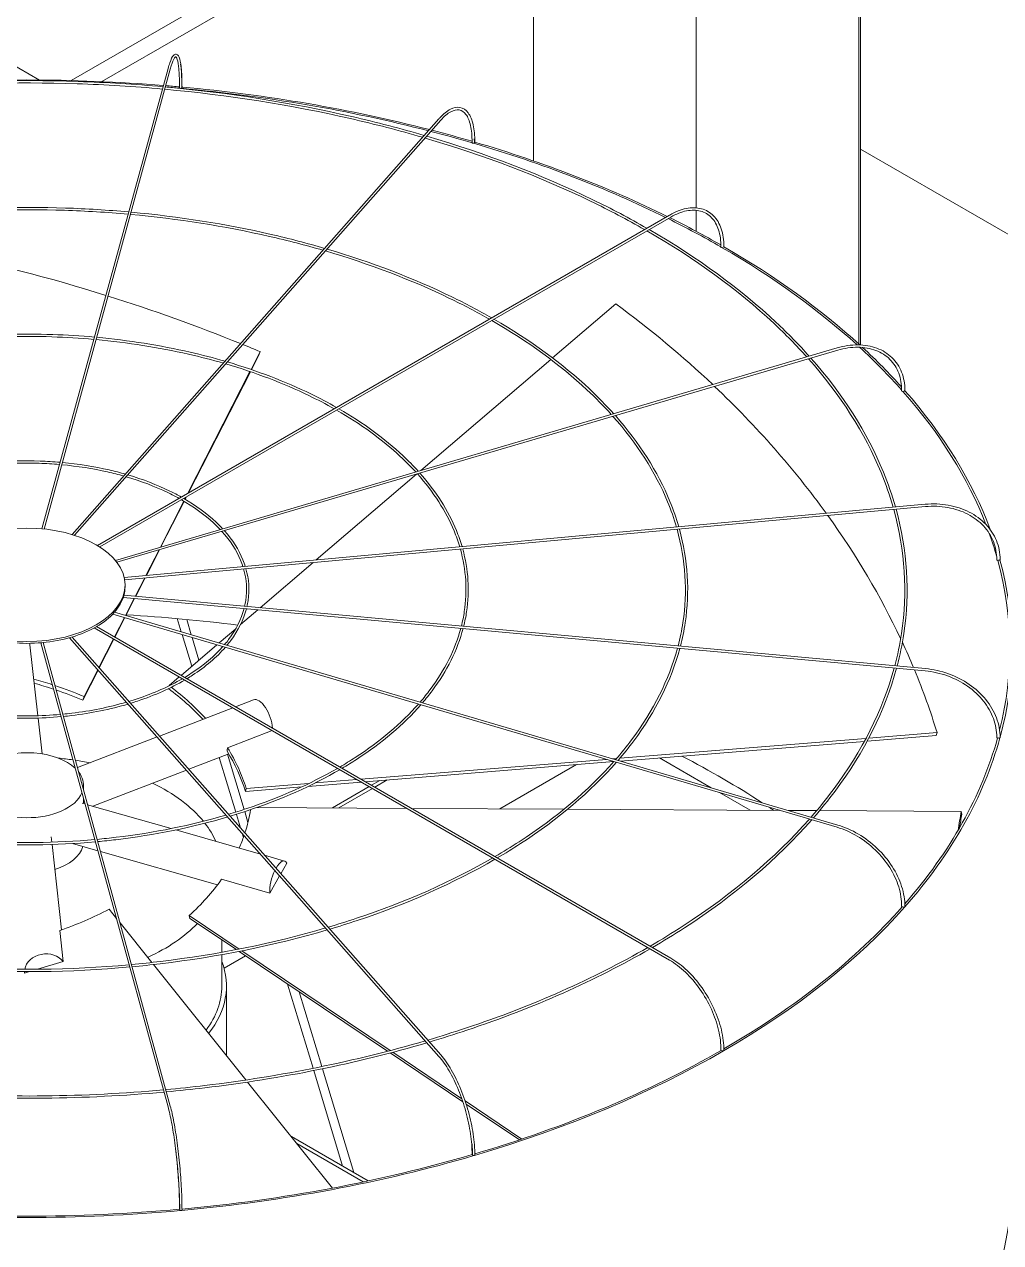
# Model space of a CAD drawing. Header units: millimetres. Extents: x -312439 to 477422, y -331570 to 212570.
# Drawn here: x 397444.6 to 397704.5, y 105782 to 106106.3 of the extents above; entities that cross this region are included whole.
import ezdxf

# ---------------------------------------------------------------- set-up
doc = ezdxf.new("R2010")
doc.units = ezdxf.units.MM

msp = doc.modelspace()

# ---------------------------------------------------------------- linework, layer by layer
at = {"color": 3, "linetype": 'Continuous', "lineweight": 0, "extrusion": (0, 0.816497, 0.57735)}
for p, q in [((397580.198, 106276.768), (397580.198, 106069.969)), ((397623.505, 106251.765), (397623.505, 106057.47)), ((397448.608, 106091.505), (397202.672, 106233.495)), ((397666.812, 106226.762), (397666.812, 106021.202)), ((397667.245, 106226.512), (397667.245, 106020.985)), ((397546.348, 106142.906), (397457.077, 106091.365)), ((397550.679, 106140.406), (397465.245, 106091.08)), ((397957.389, 105905.591), (397667.245, 106073.106))]:
    msp.add_line(p, q, dxfattribs=at)
at = {"color": 0, "linetype": 'Continuous', "lineweight": 0, "extrusion": (0, 0.816497, 0.57735)}
for p, q in [((397482.851, 106094.597), (397449.23, 105972.04)), ((397449.849, 105971.98), (397483.442, 106094.435)), ((397554.99, 106081.199), (397457.309, 105970.514)), ((397555.45, 106080.793), (397457.95, 105970.315)), ((397616.376, 106055.544), (397464.059, 105967.603)), ((397616.683, 106055.013), (397464.651, 105967.237)), ((397623.505, 106056.817), (397623.505, 106051.217)), ((397602.086, 106031.941), (397585.228, 106017.537)), ((397660.987, 106020.175), (397468.82, 105963.645)), ((397661.16, 106019.588), (397469.229, 105963.127)), ((397504.938, 106014.46), (397507.356, 106019.201)), ((397506.986, 106018.234), (397507.356, 106019.201)), ((397506.986, 106018.234), (397505.043, 106014.425)), ((397584.751, 106017.13), (397550.156, 105987.572)), ((397488.122, 105981.496), (397504.657, 106013.909)), ((397504.761, 106013.873), (397488.296, 105981.596)), ((397549.017, 105986.598), (397522.267, 105963.743)), ((397487.334, 105979.952), (397487.61, 105980.493)), ((397487.784, 105980.594), (397487.429, 105979.897)), ((397471.165, 105959.07), (397684.464, 105978.575)), ((397471.279, 105958.465), (397684.52, 105977.965)), ((397480.815, 105967.173), (397487.056, 105979.406)), ((397487.15, 105979.35), (397480.96, 105967.216)), ((397476.951, 105959.599), (397480.432, 105966.422)), ((397480.577, 105966.465), (397477.08, 105959.611)), ((397521.461, 105963.054), (397507.376, 105951.02)), ((397471.381, 105956.631), (397471.381, 105957.131)), ((397474.126, 105954.061), (397476.622, 105958.954)), ((397476.751, 105958.966), (397474.243, 105954.05)), ((397684.464, 105934.212), (397470.897, 105953.741)), ((397684.52, 105934.821), (397471.078, 105954.339)), ((397471.535, 105948.981), (397473.826, 105953.473)), ((397473.944, 105953.462), (397471.642, 105948.95)), ((397506.726, 105950.464), (397502.12, 105946.529)), ((397660.987, 105892.611), (397468.131, 105949.344)), ((397468.59, 105949.848), (397661.16, 105893.199)), ((397468.616, 105943.259), (397471.252, 105948.426)), ((397471.359, 105948.395), (397468.711, 105943.204)), ((397485.298, 105948.152), (397486.365, 105944.619)), ((397489.04, 105943.832), (397487.805, 105947.922)), ((397463.21, 105945.673), (397616.376, 105857.243)), ((397616.683, 105857.773), (397463.829, 105946.023)), ((397486.577, 105943.918), (397489.139, 105935.438)), ((397500.858, 105945.451), (397496.422, 105941.66)), ((397446.068, 105941.117), (397448.162, 105922.284)), ((397448.968, 105941.7), (397482.851, 105818.189)), ((397449.588, 105941.756), (397483.442, 105818.351)), ((397554.99, 105831.588), (397456.622, 105943.05)), ((397555.45, 105831.993), (397457.273, 105943.238)), ((397464.454, 105935.101), (397468.337, 105942.713)), ((397468.432, 105942.658), (397464.532, 105935.013)), ((397495.866, 105941.186), (397486.326, 105933.034)), ((397491.076, 105937.093), (397489.252, 105943.131)), ((397464.233, 105934.426), (397460.15, 105926.424)), ((397460.521, 105927.391), (397464.155, 105934.515)), ((397485.832, 105932.612), (397483.128, 105930.302)), ((397483.114, 105930.25), (397483.128, 105930.302)), ((397460.15, 105926.424), (397460.521, 105927.391)), ((397500.059, 105924.398), (397480.529, 105916.886)), ((397505.588, 105926.525), (397500.794, 105924.681)), ((397448.23, 105921.673), (397449.292, 105912.128)), ((397498.694, 105913.749), (397510.583, 105918.322)), ((397479.919, 105916.652), (397458.713, 105908.494)), ((397603.131, 105910.956), (397668.691, 105916.259)), ((397668.264, 105915.466), (397603.322, 105910.213)), ((397687.401, 105917.014), (397668.992, 105915.525)), ((397669.416, 105916.317), (397687.607, 105917.788)), ((397687.401, 105917.014), (397687.607, 105917.788)), ((397498.992, 105912.143), (397488.333, 105908.043)), ((397503.085, 105897.335), (397498.652, 105912.012)), ((397496.468, 105911.172), (397500.862, 105896.624)), ((397534.221, 105905.382), (397599.598, 105910.67)), ((397601.553, 105910.07), (397535.373, 105904.717)), ((397591.593, 105909.264), (397571.212, 105897.497)), ((397601.3, 105910.808), (397602.264, 105910.886)), ((397627.459, 105903.112), (397613.706, 105911.053)), ((397487.724, 105907.809), (397462.774, 105898.212)), ((397522.028, 105904.396), (397533.147, 105905.295)), ((397539.216, 105905.028), (397537.025, 105903.763)), ((397537.891, 105903.263), (397541.231, 105905.191)), ((397460.339, 105903.784), (397460.339, 105902.566)), ((397518.43, 105903.347), (397503.444, 105902.135)), ((397503.444, 105902.135), (397503.649, 105902.909)), ((397503.649, 105902.909), (397520.364, 105904.261)), ((397534.298, 105904.63), (397520.168, 105903.487)), ((397536.413, 105903.41), (397526.602, 105897.745)), ((397528.318, 105897.736), (397537.279, 105902.909)), ((397629.714, 105901.811), (397637.827, 105897.127)), ((397460.739, 105898.793), (397459.949, 105899.019)), ((397460.339, 105900.251), (397460.339, 105898.907)), ((397483.647, 105892.249), (397461.428, 105898.596)), ((397501.04, 105896.038), (397502.138, 105892.401)), ((397504.123, 105893.898), (397503.262, 105896.749)), ((397546.414, 105897.635), (397506.518, 105897.857)), ((397588.273, 105897.402), (397547.651, 105897.628)), ((397645.787, 105897.083), (397589.234, 105897.397)), ((397655.559, 105897.028), (397647.999, 105897.07)), ((397694.019, 105896.814), (397656.354, 105897.024)), ((397694.184, 105896.053), (397694.019, 105896.814)), ((397451.905, 105888.62), (397451.749, 105890.024)), ((397507.459, 105885.446), (397484.923, 105891.884)), ((397502.563, 105890.994), (397502.9, 105889.88)), ((397454.501, 105865.274), (397451.973, 105888.009)), ((397464.161, 105886.318), (397457.365, 105888.26)), ((397495.972, 105877.23), (397464.85, 105886.121)), ((397513.88, 105883.612), (397508.551, 105885.134)), ((397514.475, 105883.05), (397512.871, 105880.239)), ((397512.55, 105879.677), (397509.919, 105875.066)), ((397509.919, 105875.066), (397497.068, 105878.738)), ((397469.099, 105868.319), (397467.142, 105870.759)), ((397478.488, 105856.612), (397470.064, 105867.116)), ((397488.656, 105868.344), (397488.492, 105869.105)), ((397488.492, 105869.105), (397501.776, 105860.178)), ((397501.025, 105860.031), (397488.656, 105868.344)), ((397454.908, 105856.831), (397453.989, 105865.092)), ((397497.163, 105859.313), (397497.163, 105862.627)), ((397541.298, 105832.968), (397501.745, 105859.548)), ((397502.494, 105859.695), (397541.995, 105833.15)), ((397448.045, 105854.791), (397454.908, 105856.831)), ((397497.163, 105850.342), (397497.163, 105858.69)), ((397503.472, 105858.388), (397497.748, 105855.083)), ((397444.613, 105854.167), (397444.656, 105853.784)), ((397444.656, 105853.784), (397445.944, 105854.167)), ((397503.581, 105825.324), (397478.942, 105856.046)), ((397498.388, 105831.799), (397498.388, 105850.342)), ((397514.689, 105850.849), (397521.462, 105828.426)), ((397523.759, 105828.891), (397517.747, 105848.794)), ((397561.343, 105819.497), (397541.977, 105832.512)), ((397542.673, 105832.695), (397561.055, 105820.341)), ((397521.64, 105827.837), (397529.335, 105802.361)), ((397532.288, 105800.656), (397523.937, 105828.302)), ((397526.654, 105796.555), (397504.025, 105824.771)), ((397561.942, 105819.745), (397577.034, 105809.603)), ((397576.388, 105809.387), (397562.216, 105818.911)), ((397536.102, 105798.454), (397515.67, 105810.251)), ((397517.163, 105808.388), (397534.834, 105798.186))]:
    msp.add_line(p, q, dxfattribs=at)
at = {"color": 0, "linetype": 'Continuous', "lineweight": 0}
for centre, major_axis, ratio, start_param, end_param in [((397445.363, 105940.12), (-262.225, 0), 0.5773503, 4.5737285, 4.8518651), ((397445.363, 105940.12), (-262.225, 0), 0.5773503, 4.5571855, 4.5713361), ((397445.363, 105940.12), (-261.613, 0), 0.5773503, 4.556469, 4.5713736), ((397486.204, 106089.453), (0.306, -0.001), 0.5647458, 3.1415927, 4.5569919), ((397486.204, 106089.453), (0.306, -0.001), 0.5647458, 4.5569919, 6.1277883), ((397445.363, 105940.12), (-261.613, 0), 0.5773503, 4.2918428, 4.5551023), ((397486.252, 106089.627), (0.306, 0), 0.5773503, 5.7174869, 6.2831853), ((397445.363, 105940.12), (-262.225, 0), 0.5773503, 4.2917243, 4.5546375), ((397445.363, 105940.12), (-261.613, 0), 0.5773503, 4.242585, 4.2890574), ((397445.363, 105940.12), (-262.225, 0), 0.5773503, 4.2438111, 4.2889455), ((397564.094, 106074.841), (0.306, -0.003), 0.5659728, 3.1415927, 4.2460434), ((397564.094, 106074.841), (0.306, -0.003), 0.5659728, 4.2460434, 5.8168397), ((397445.363, 105940.12), (-261.613, 0), 0.5773503, 4.0051997, 4.2408431), ((397564.233, 106074.999), (0.306, 0), 0.5773503, 5.290332, 6.2831853), ((397445.363, 105940.12), (-262.225, 0), 0.5773503, 4.0050166, 4.2406095), ((397445.363, 105940.12), (-261.613, 0), 0.5773503, 3.9286416, 4.0018792), ((397445.363, 105940.12), (-262.225, 0), 0.5773503, 3.9309746, 4.001704), ((397445.734, 105898.404), (-236.033, 90.421), 0.5343599, 4.8289255, 5.0170065), ((397630.352, 106047.048), (0.306, -0.004), 0.5683066, 3.1415927, 3.9346429), ((397630.352, 106047.048), (0.306, -0.004), 0.5683066, 3.9346429, 5.5054392), ((397445.363, 105940.12), (-261.613, 0), 0.5773503, 3.7066773, 3.9265771), ((397630.568, 106047.173), (-0.306, 0), 0.5773503, 1.8326303, 3.1415927), ((397445.363, 105940.12), (-262.225, 0), 0.5773503, 3.705131, 3.9265633), ((397445.734, 105898.404), (-236.033, 90.421), 0.5343599, 4.6778989, 4.8264893), ((397445.569, 105898.212), (244.29, -64.884), 0.7560981, 0.9482496, 1.0897919), ((397445.734, 105898.404), (-236.033, 90.421), 0.5343599, 4.655659, 4.6753292), ((397445.363, 105940.12), (-261.613, 0), 0.5773503, 3.6151503, 3.7017035), ((397445.363, 105940.12), (-262.225, 0), 0.5773503, 3.6198551, 3.6998544), ((397445.569, 105898.212), (244.29, -64.884), 0.7560981, 0.7473423, 0.9452164), ((397678.49, 106008.795), (-0.306, 0.005), 0.5715189, 0, 0.4809344), ((397678.49, 106008.795), (-0.306, 0.005), 0.5715189, 0.4809344, 2.0517307), ((397678.763, 106008.875), (-0.306, 0), 0.5773503, 1.5184711, 3.1415927), ((397445.363, 105940.12), (-262.225, 0), 0.5773503, 3.3525846, 3.6125039), ((397445.363, 105940.12), (-261.613, 0), 0.5773503, 3.3623861, 3.6122993), ((397445.569, 105898.212), (244.29, -64.884), 0.7560981, 0.5676523, 0.7441319), ((397445.363, 105940.12), (-261.613, 0), 0.5773503, 3.3053341, 3.3466211), ((397703.798, 105963.825), (-0.306, 0.006), 0.5752952, 0, 0.1678974), ((397703.798, 105963.825), (-0.306, 0.006), 0.5752952, 0.1678974, 1.7386937), ((397445.363, 105940.12), (-261.613, 0), 0.5773503, 2.9976529, 3.2980059), ((397704.101, 105963.853), (-0.306, 0), 0.5773503, 1.2043118, 3.1415927), ((397445.363, 105940.12), (-262.225, 0), 0.5773503, 2.9856485, 3.2984345), ((397445.255, 105956.631), (-26.126, 0), 0.5773503, 2.6739221, 2.9809447), ((397445.255, 105956.631), (-26.126, 0), 0.5773503, 2.9880814, 3.1415927), ((397445.255, 105956.631), (-26.126, 0), 0.5773503, 2.3597628, 2.6667854), ((397445.363, 105798.88), (-261.613, 0), 0.5773503, 4.4965959, 4.611374), ((397445.255, 105956.631), (-26.126, 0), 0.5773503, 2.0456036, 2.3526262), ((397445.255, 105956.631), (-26.126, 0), 0.5773503, 1.417285, 1.7243076), ((397440.574, 105940.506), (-5.494, -0.611), 0.8148193, 3.1415927, 3.239858), ((397445.255, 105956.631), (-26.126, 0), 0.5773503, 1.7314443, 2.0384669), ((397445.569, 105898.212), (244.29, -64.884), 0.7560981, 0.5274276, 0.562586), ((397445.569, 105898.212), (244.29, -64.884), 0.7560981, 0.4379774, 0.5241031), ((397445.734, 105898.404), (56.639, -21.698), 0.5343599, 1.6636456, 1.7494756), ((397445.363, 105897.437), (-56.639, 21.698), 0.5343599, 4.7930664, 4.8825345), ((397445.734, 105898.404), (56.639, -21.698), 0.5343599, 1.5140664, 1.6514841), ((397445.363, 105897.437), (-56.639, 21.698), 0.5343599, 4.655659, 4.78086), ((397445.363, 105897.437), (58.621, -15.57), 0.7560981, 0.8715668, 1.0888975), ((397445.569, 105898.212), (58.621, -15.57), 0.7560981, 1.0889957, 1.0897919), ((397445.569, 105898.212), (58.621, -15.57), 0.7560981, 0.8588781, 1.0770864), ((397507.573, 105921.366), (-1.984, 5.159), 0.4527097, 4.0715694, 6.2831853), ((397445.363, 105940.12), (-261.613, 0), 0.5773503, 2.6753447, 2.9836943), ((397445.363, 105940.12), (-262.225, 0), 0.5773503, 2.6707914, 2.9843582), ((397703.798, 105916.541), (-0.306, 0.006), 0.5792658, 0, 1.4246091), ((397704.101, 105916.513), (-0.306, 0), 0.5773503, 0.8901525, 3.1415927), ((397445.363, 105903.784), (-14.976, 0), 0.5773503, 3.6916997, 5.4977871), ((397445.363, 105897.437), (58.621, -15.57), 0.7560981, 0.4379774, 0.6726233), ((397445.569, 105898.212), (58.621, -15.57), 0.7560981, 0.4379774, 0.6748983), ((397445.363, 105798.88), (-261.613, 0), 0.5773503, 3.867145, 3.9833748), ((397445.363, 105881.472), (-51.8, 0), 0.5773503, 4.4755897, 4.5522282), ((397445.363, 105881.472), (-51.8, 0), 0.5773503, 4.3841689, 4.46244), ((397445.363, 105903.784), (-14.976, 0), 0.5773503, 3.0357663, 3.5615783), ((397445.363, 105903.784), (-14.976, 0), 0.5773503, 0.1968015, 2.9056449), ((397445.363, 105881.472), (-51.8, 0), 0.5773503, 3.5810046, 4.0125195), ((397445.199, 105898.198), (59.282, 12.821), 0.7719474, 5.8595474, 5.99043), ((397445.363, 105798.88), (-261.613, 0), 0.5773503, 3.8494737, 3.8569689), ((397445.199, 105898.198), (247.048, 53.431), 0.7719474, 5.9775334, 6.0030301), ((397445.363, 105897.437), (247.048, 53.431), 0.7719474, 5.9850347, 6.0030301), ((397445.363, 105881.472), (-51.8, 0), 0.5773503, 3.3906549, 3.5616615), ((397445.199, 105898.198), (59.282, 12.821), 0.7719474, 5.7736505, 5.8452628), ((397445.363, 105888.877), (-14.976, 0), 0.5773503, 2.0838772, 2.9778132), ((397512.361, 105878.297), (1.518, 5.315), 0.3621096, 5.9116388, 7.2697762), ((397512.361, 105878.297), (1.518, 5.315), 0.3621096, 1.1204156, 2.3231422), ((397445.199, 105898.198), (59.282, 12.821), 0.7719474, 5.3512156, 5.5881365), ((397444.993, 105898.376), (-56.425, -22.248), 0.5660586, 1.5074553, 1.7443762), ((397445.363, 105940.12), (-262.225, 0), 0.5773503, 2.0421116, 2.6702774), ((397445.363, 105940.12), (-261.613, 0), 0.5773503, 2.358999, 2.669365), ((397678.49, 105871.571), (-0.306, 0.005), 0.5830421, 0, 1.1094484), ((397678.763, 105871.491), (-0.306, 0), 0.5773503, 0.5759933, 3.1415927), ((397445.363, 105881.472), (-51.8, 0), 0.5773503, 2.2375498, 2.6358707), ((397450.152, 105854.368), (5.494, 0.611), 0.8148193, 0.440938, 2.9148909), ((397445.363, 105850.342), (-53.025, 0), 0.5773503, 2.7158894, 3.3569527), ((397450.152, 105854.368), (5.494, 0.611), 0.8148193, 3.0505707, 3.1356266), ((397445.363, 105850.342), (-51.8, 0), 0.5773503, 2.7364581, 3.1415927), ((397445.363, 105940.12), (-261.613, 0), 0.5773503, 2.0437737, 2.355024), ((397630.352, 105833.317), (-0.306, 0.004), 0.5862544, 0, 0.7932918), ((397630.568, 105833.192), (-0.306, 0), 0.5773503, 0.261834, 3.1415927), ((397445.363, 105940.12), (-262.225, 0), 0.5773503, 1.7280308, 2.0415976), ((397445.363, 105940.12), (-261.613, 0), 0.5773503, 1.7289191, 2.0406845), ((397564.094, 105805.524), (-0.306, 0.003), 0.5885883, 0, 0.4763277), ((397564.233, 105805.367), (-0.306, 0), 0.5773503, 0, 3.1415927), ((397445.363, 105940.12), (-262.225, 0), 0.5773503, 1.4139544, 1.727034), ((397445.363, 105940.12), (-261.613, 0), 0.5773503, 1.41439, 1.726367), ((397486.204, 105790.913), (-0.306, 0.001), 0.5898153, 0, 0.1588369), ((397486.252, 105790.738), (-0.306, 0), 0.5773503, 0, 3.1415927)]:
    msp.add_ellipse(centre, major_axis=major_axis, ratio=ratio, start_param=start_param, end_param=end_param, dxfattribs=at)
msp.add_ellipse((397445.255, 105957.131), major_axis=(-26.126, 0), ratio=0.5773503, dxfattribs=at)
at = {"color": 3, "linetype": 'Continuous', "lineweight": 0}
for start_param, end_param in [(0, 2.3561945), (2.3561945, 3.1415927)]:
    msp.add_ellipse((397445.363, 105799.38), major_axis=(-262.225, 0), ratio=0.5773503, start_param=start_param, end_param=end_param, dxfattribs=at)
at = {"color": 0, "linetype": 'Continuous', "lineweight": 0}
for points, knots in [([(397486.558, 106089.627), (397486.558, 106091.331), (397486.507, 106092.848), (397486.304, 106095.367), (397486.155, 106096.366), (397485.753, 106097.788), (397485.527, 106098.303), (397484.742, 106098.418), (397484.494, 106098.271), (397483.942, 106097.685), (397483.635, 106097.031), (397483.155, 106095.649), (397483.003, 106095.151), (397482.851, 106094.597)], [4.712389, 4.712389, 4.712389, 4.712389, 5.0265482, 5.0265482, 5.3407075, 5.3407075, 5.6548668, 5.6548668, 5.8236028, 5.8236028, 6.1377621, 6.1377621, 6.2831853, 6.2831853, 6.2831853, 6.2831853]), ([(397483.442, 106094.435), (397483.76, 106095.596), (397484.079, 106096.487), (397484.635, 106097.568), (397484.885, 106097.718), (397484.911, 106097.718), (397485.116, 106097.569), (397485.468, 106096.404), (397485.613, 106095.554), (397485.823, 106093.311), (397485.885, 106091.881), (397485.898, 106089.992), (397485.899, 106089.725), (397485.898, 106089.454)], [0, 0, 0, 0, 0.3152669, 0.3152669, 0.6094726, 0.6094726, 0.9267406, 0.9267406, 1.2208373, 1.2208373, 1.5356304, 1.5356304, 1.5863402, 1.5863402, 1.5863402, 1.5863402]), ([(397486.177, 106095.763), (397486.186, 106095.703), (397486.195, 106095.641), (397486.346, 106094.554), (397486.441, 106093.251), (397486.504, 106091.013), (397486.513, 106090.253), (397486.51, 106089.453)], [1.10131175, 1.10131175, 1.10131175, 1.10131175, 1.12076762, 1.12076762, 1.43803566, 1.43803566, 1.5863026, 1.5863026, 1.5863026, 1.5863026]), ([(397481.512, 106089.717), (397474.018, 106090.395), (397466.466, 106090.863), (397442.238, 106091.678), (397425.48, 106091.208), (397408.998, 106089.717)], [5.342386, 5.342386, 5.342386, 5.342386, 5.43953692, 5.43953692, 5.65318828, 5.65318828, 5.65318828, 5.65318828]), ([(397481.348, 106089.117), (397473.83, 106089.795), (397466.254, 106090.261), (397442.135, 106091.06), (397425.513, 106090.591), (397409.162, 106089.117)], [5.34285963, 5.34285963, 5.34285963, 5.34285963, 5.44045758, 5.44045758, 5.65271466, 5.65271466, 5.65271466, 5.65271466]), ([(397550.627, 106076.254), (397544.349, 106078.083), (397537.928, 106079.749), (397515.478, 106084.883), (397498.871, 106087.51), (397481.967, 106089.061)], [5.03043397, 5.03043397, 5.03043397, 5.03043397, 5.12064091, 5.12064091, 5.34017784, 5.34017784, 5.34017784, 5.34017784]), ([(397551.075, 106076.762), (397544.787, 106078.6), (397538.356, 106080.274), (397515.816, 106085.448), (397499.124, 106088.097), (397482.132, 106089.661)], [5.02911205, 5.02911205, 5.02911205, 5.02911205, 5.11935362, 5.11935362, 5.33970837, 5.33970837, 5.33970837, 5.33970837]), ([(397564.54, 106074.999), (397564.54, 106076.714), (397564.389, 106078.263), (397563.793, 106080.889), (397563.348, 106081.967), (397562.167, 106083.552), (397561.418, 106084.058), (397559.778, 106084.342), (397558.918, 106084.169), (397557.105, 106083.249), (397556.141, 106082.463), (397555.116, 106081.34), (397555.053, 106081.27), (397554.99, 106081.199)], [4.712389, 4.712389, 4.712389, 4.712389, 5.0265482, 5.0265482, 5.3407075, 5.3407075, 5.6548668, 5.6548668, 5.9484515, 5.9484515, 6.2626108, 6.2626108, 6.2831853, 6.2831853, 6.2831853, 6.2831853]), ([(397555.45, 106080.793), (397556.364, 106081.829), (397557.272, 106082.595), (397558.955, 106083.517), (397559.721, 106083.673), (397561.062, 106083.438), (397561.659, 106083.044), (397562.686, 106081.646), (397563.103, 106080.641), (397563.655, 106078.138), (397563.795, 106076.647), (397563.789, 106074.94), (397563.788, 106074.892), (397563.788, 106074.844)], [0, 0, 0, 0, 0.3146448, 0.3146448, 0.6289116, 0.6289116, 0.9461796, 0.9461796, 1.2634477, 1.2634477, 1.5772832, 1.5772832, 1.5863402, 1.5863402, 1.5863402, 1.5863402]), ([(397609.728, 106051.705), (397605.125, 106054.334), (397600.333, 106056.852), (397581.835, 106065.792), (397567.012, 106071.444), (397551.276, 106076.064)], [4.71777189, 4.71777189, 4.71777189, 4.71777189, 4.80086127, 4.80086127, 5.02732174, 5.02732174, 5.02732174, 5.02732174]), ([(397610.341, 106052.059), (397605.727, 106054.705), (397600.923, 106057.239), (397582.373, 106066.235), (397567.507, 106071.922), (397551.724, 106076.571)], [4.71590946, 4.71590946, 4.71590946, 4.71590946, 4.79913358, 4.79913358, 5.02600568, 5.02600568, 5.02600568, 5.02600568]), ([(397564.391, 106075.853), (397564.397, 106075.649), (397564.4, 106075.442), (397564.402, 106075.103), (397564.402, 106074.972), (397564.401, 106074.84)], [7.805980691, 7.805980691, 7.805980691, 7.805980691, 7.845140151, 7.845140151, 7.869416781, 7.869416781, 7.869416781, 7.869416781]), ([(397472.369, 106056.389), (397466.786, 106056.892), (397461.16, 106057.24), (397443.042, 106057.852), (397430.489, 106057.502), (397418.141, 106056.389)], [5.34296141, 5.34296141, 5.34296141, 5.34296141, 5.43938168, 5.43938168, 5.65261288, 5.65261288, 5.65261288, 5.65261288]), ([(397630.874, 106047.173), (397630.874, 106048.899), (397630.638, 106050.494), (397629.704, 106053.273), (397629.006, 106054.457), (397627.207, 106056.277), (397626.109, 106056.913), (397623.641, 106057.564), (397622.274, 106057.581), (397619.41, 106057.012), (397617.91, 106056.424), (397616.403, 106055.559), (397616.39, 106055.551), (397616.376, 106055.544)], [3.1415927, 3.1415927, 3.1415927, 3.1415927, 3.4557519, 3.4557519, 3.7699112, 3.7699112, 4.0826965, 4.0826965, 4.3954482, 4.3954482, 4.7096075, 4.7096075, 4.712389, 4.712389, 4.712389, 4.712389]), ([(397472.205, 106055.789), (397466.598, 106056.292), (397460.948, 106056.638), (397442.94, 106057.233), (397430.522, 106056.885), (397418.305, 106055.789)], [5.34359392, 5.34359392, 5.34359392, 5.34359392, 5.44060854, 5.44060854, 5.65198037, 5.65198037, 5.65198037, 5.65198037]), ([(397524.094, 106046.189), (397519.441, 106047.541), (397514.683, 106048.772), (397497.922, 106052.603), (397485.484, 106054.57), (397472.824, 106055.733)], [5.03177949, 5.03177949, 5.03177949, 5.03177949, 5.12085286, 5.12085286, 5.34001919, 5.34001919, 5.34001919, 5.34001919]), ([(397524.542, 106046.697), (397519.879, 106048.057), (397515.11, 106049.297), (397498.26, 106053.168), (397485.737, 106055.157), (397472.989, 106056.333)], [5.03001504, 5.03001504, 5.03001504, 5.03001504, 5.11913743, 5.11913743, 5.33939405, 5.33939405, 5.33939405, 5.33939405]), ([(397616.683, 106055.013), (397618.12, 106055.843), (397619.552, 106056.404), (397622.252, 106056.939), (397623.518, 106056.914), (397625.769, 106056.3), (397626.756, 106055.713), (397628.379, 106054.019), (397629.014, 106052.911), (397629.86, 106050.263), (397630.068, 106048.726), (397630.045, 106047.052)], [1.5707963, 1.5707963, 1.5707963, 1.5707963, 1.8880644, 1.8880644, 2.2053324, 2.2053324, 2.5226004, 2.5226004, 2.8398685, 2.8398685, 3.1571365, 3.1571365, 3.1571365, 3.1571365]), ([(397652.919, 106017.802), (397650.183, 106020.855), (397647.244, 106023.848), (397634.563, 106035.683), (397623.205, 106043.951), (397610.342, 106051.353)], [4.40451603, 4.40451603, 4.40451603, 4.40451603, 4.48100319, 4.48100319, 4.71406654, 4.71406654, 4.71406654, 4.71406654]), ([(397653.57, 106017.993), (397650.838, 106021.055), (397647.903, 106024.057), (397635.214, 106035.953), (397623.838, 106044.266), (397610.955, 106051.706)], [4.40270972, 4.40270972, 4.40270972, 4.40270972, 4.47899466, 4.47899466, 4.71221436, 4.71221436, 4.71221436, 4.71221436]), ([(397568.404, 106027.847), (397565.011, 106029.777), (397561.482, 106031.628), (397547.673, 106038.297), (397536.551, 106042.536), (397524.744, 106046)], [4.7196458, 4.7196458, 4.7196458, 4.7196458, 4.80114658, 4.80114658, 5.02763075, 5.02763075, 5.02763075, 5.02763075]), ([(397569.018, 106028.201), (397565.614, 106030.148), (397562.072, 106032.014), (397548.212, 106038.74), (397537.046, 106043.014), (397525.191, 106046.507)], [4.71715813, 4.71715813, 4.71715813, 4.71715813, 4.79884427, 4.79884427, 5.02587671, 5.02587671, 5.02587671, 5.02587671]), ([(397600.852, 106002.485), (397598.842, 106004.716), (397596.687, 106006.904), (397587.22, 106015.732), (397578.685, 106021.94), (397569.019, 106027.495)], [4.40671458, 4.40671458, 4.40671458, 4.40671458, 4.48133637, 4.48133637, 4.71470569, 4.71470569, 4.71470569, 4.71470569]), ([(397601.503, 106002.677), (397599.497, 106004.916), (397597.347, 106007.113), (397587.871, 106016.002), (397579.319, 106022.254), (397569.632, 106027.848)], [4.40429576, 4.40429576, 4.40429576, 4.40429576, 4.47865981, 4.47865981, 4.7122362, 4.7122362, 4.7122362, 4.7122362]), ([(397463.23, 106023.072), (397459.556, 106023.401), (397455.856, 106023.629), (397443.846, 106024.036), (397435.496, 106023.807), (397427.281, 106023.072)], [5.34408303, 5.34408303, 5.34408303, 5.34408303, 5.43906993, 5.43906993, 5.65149126, 5.65149126, 5.65149126, 5.65149126]), ([(397463.065, 106022.472), (397459.368, 106022.801), (397455.644, 106023.027), (397443.743, 106023.418), (397435.529, 106023.191), (397427.445, 106022.472)], [5.34503474, 5.34503474, 5.34503474, 5.34503474, 5.44090812, 5.44090812, 5.65053954, 5.65053954, 5.65053954, 5.65053954]), ([(397497.569, 106016.133), (397494.538, 106017.008), (397491.44, 106017.806), (397480.366, 106020.334), (397472.099, 106021.641), (397463.685, 106022.416)], [5.03439168, 5.03439168, 5.03439168, 5.03439168, 5.12127422, 5.12127422, 5.3396756, 5.3396756, 5.3396756, 5.3396756]), ([(397498.017, 106016.641), (397494.976, 106017.524), (397491.868, 106018.331), (397480.704, 106020.899), (397472.352, 106022.228), (397463.849, 106023.016)], [5.03173968, 5.03173968, 5.03173968, 5.03173968, 5.11870396, 5.11870396, 5.33874043, 5.33874043, 5.33874043, 5.33874043]), ([(397679.069, 106008.875), (397679.069, 106010.608), (397678.77, 106012.257), (397677.594, 106015.227), (397676.718, 106016.546), (397674.477, 106018.713), (397673.113, 106019.561), (397670.042, 106020.702), (397668.335, 106020.996), (397664.747, 106021.009), (397662.866, 106020.728), (397660.987, 106020.175)], [4.712389, 4.712389, 4.712389, 4.712389, 5.0265482, 5.0265482, 5.3407075, 5.3407075, 5.6548668, 5.6548668, 5.969026, 5.969026, 6.2831853, 6.2831853, 6.2831853, 6.2831853]), ([(397661.16, 106019.588), (397662.976, 106020.122), (397664.788, 106020.389), (397668.223, 106020.366), (397669.844, 106020.076), (397672.737, 106018.976), (397674.008, 106018.166), (397676.082, 106016.108), (397676.886, 106014.859), (397677.952, 106012.036), (397678.212, 106010.461), (397678.184, 106008.8)], [0, 0, 0, 0, 0.317268, 0.317268, 0.6345361, 0.6345361, 0.9518041, 0.9518041, 1.2690722, 1.2690722, 1.5863402, 1.5863402, 1.5863402, 1.5863402]), ([(397527.089, 106003.993), (397524.904, 106005.228), (397522.635, 106006.413), (397513.515, 106010.812), (397506.095, 106013.637), (397498.219, 106015.944)], [4.72327264, 4.72327264, 4.72327264, 4.72327264, 4.80171455, 4.80171455, 5.02817129, 5.02817129, 5.02817129, 5.02817129]), ([(397527.704, 106004.349), (397525.507, 106005.599), (397523.225, 106006.799), (397514.053, 106011.255), (397506.59, 106014.114), (397498.666, 106016.451)], [4.71952861, 4.71952861, 4.71952861, 4.71952861, 4.7982649, 4.7982649, 5.02554265, 5.02554265, 5.02554265, 5.02554265]), ([(397675.921, 105977.793), (397675.033, 105980.902), (397673.957, 105983.993), (397668.379, 105997.53), (397661.877, 106007.706), (397653.37, 106017.296)], [4.09036759, 4.09036759, 4.09036759, 4.09036759, 4.16055829, 4.16055829, 4.40029723, 4.40029723, 4.40029723, 4.40029723]), ([(397676.542, 105977.85), (397675.656, 105980.969), (397674.581, 105984.07), (397669.009, 105997.66), (397662.512, 106007.87), (397654.019, 106017.487)], [4.08953528, 4.08953528, 4.08953528, 4.08953528, 4.15944113, 4.15944113, 4.39851052, 4.39851052, 4.39851052, 4.39851052]), ([(397548.792, 105987.17), (397547.506, 105988.582), (397546.133, 105989.968), (397539.88, 105995.791), (397534.172, 105999.935), (397527.706, 106003.642)], [4.41096312, 4.41096312, 4.41096312, 4.41096312, 4.4820009, 4.4820009, 4.71586354, 4.71586354, 4.71586354, 4.71586354]), ([(397549.444, 105987.362), (397548.162, 105988.783), (397546.793, 105990.177), (397540.532, 105996.061), (397534.805, 106000.249), (397528.319, 106003.996)], [4.40730528, 4.40730528, 4.40730528, 4.40730528, 4.47799052, 4.47799052, 4.71216027, 4.71216027, 4.71216027, 4.71216027]), ([(397618.21, 105972.516), (397617.555, 105974.778), (397616.767, 105977.027), (397612.602, 105987.126), (397607.709, 105994.774), (397601.304, 106001.98)], [4.09258463, 4.09258463, 4.09258463, 4.09258463, 4.16074385, 4.16074385, 4.40108815, 4.40108815, 4.40108815, 4.40108815]), ([(397618.831, 105972.573), (397618.178, 105974.845), (397617.391, 105977.104), (397613.232, 105987.257), (397608.344, 105994.938), (397601.954, 106002.171)], [4.09145544, 4.09145544, 4.09145544, 4.09145544, 4.15925512, 4.15925512, 4.39870409, 4.39870409, 4.39870409, 4.39870409]), ([(397454.09, 105989.755), (397452.327, 105989.909), (397450.552, 105990.017), (397444.65, 105990.221), (397440.503, 105990.112), (397436.42, 105989.755)], [5.34742678, 5.34742678, 5.34742678, 5.34742678, 5.43812478, 5.43812478, 5.64814751, 5.64814751, 5.64814751, 5.64814751]), ([(397453.925, 105989.155), (397452.139, 105989.309), (397450.34, 105989.415), (397444.548, 105989.603), (397440.536, 105989.496), (397436.585, 105989.155)], [5.34934775, 5.34934775, 5.34934775, 5.34934775, 5.44178794, 5.44178794, 5.64622654, 5.64622654, 5.64622654, 5.64622654]), ([(397471.492, 105986.585), (397470.073, 105986.992), (397468.626, 105987.365), (397463.149, 105988.63), (397458.967, 105989.3), (397454.709, 105989.699)], [5.03687901, 5.03687901, 5.03687901, 5.03687901, 5.11739529, 5.11739529, 5.33679188, 5.33679188, 5.33679188, 5.33679188]), ([(397471.042, 105986.076), (397469.634, 105986.474), (397468.198, 105986.84), (397462.811, 105988.065), (397458.715, 105988.713), (397454.545, 105989.099)], [5.04221465, 5.04221465, 5.04221465, 5.04221465, 5.12251796, 5.12251796, 5.33864709, 5.33864709, 5.33864709, 5.33864709]), ([(397486.389, 105980.495), (397485.4, 105981.05), (397484.379, 105981.584), (397479.895, 105983.77), (397476.135, 105985.215), (397472.141, 105986.396)], [4.72658474, 4.72658474, 4.72658474, 4.72658474, 4.79652126, 4.79652126, 5.0245472, 5.0245472, 5.0245472, 5.0245472]), ([(397560.5, 105967.239), (397560.079, 105968.657), (397559.578, 105970.068), (397556.826, 105976.731), (397553.545, 105981.846), (397549.246, 105986.666)], [4.09685918, 4.09685918, 4.09685918, 4.09685918, 4.16111414, 4.16111414, 4.40251946, 4.40251946, 4.40251946, 4.40251946]), ([(397561.122, 105967.296), (397560.702, 105968.725), (397560.203, 105970.145), (397557.456, 105976.861), (397554.18, 105982.01), (397549.896, 105986.857)], [4.09510983, 4.09510983, 4.09510983, 4.09510983, 4.15888353, 4.15888353, 4.39893942, 4.39893942, 4.39893942, 4.39893942]), ([(397485.771, 105980.138), (397484.795, 105980.677), (397483.788, 105981.197), (397479.356, 105983.328), (397475.639, 105984.737), (397471.694, 105985.889)], [4.73414686, 4.73414686, 4.73414686, 4.73414686, 4.80339703, 4.80339703, 5.02979007, 5.02979007, 5.02979007, 5.02979007]), ([(397496.726, 105971.854), (397496.168, 105972.448), (397495.579, 105973.032), (397492.541, 105975.849), (397489.658, 105977.93), (397486.392, 105979.79)], [4.42373247, 4.42373247, 4.42373247, 4.42373247, 4.48397953, 4.48397953, 4.71933502, 4.71933502, 4.71933502, 4.71933502]), ([(397497.382, 105972.047), (397496.827, 105972.649), (397496.241, 105973.241), (397493.192, 105976.119), (397490.292, 105978.245), (397487.005, 105980.144)], [4.41624247, 4.41624247, 4.41624247, 4.41624247, 4.47598634, 4.47598634, 4.71193426, 4.71193426, 4.71193426, 4.71193426]), ([(397676.353, 105935.568), (397677.108, 105938.424), (397677.704, 105941.294), (397679.806, 105955.172), (397679.116, 105966.288), (397676.09, 105977.194)], [3.77541609, 3.77541609, 3.77541609, 3.77541609, 3.83978539, 3.83978539, 4.08585643, 4.08585643, 4.08585643, 4.08585643]), ([(397676.971, 105935.512), (397677.725, 105938.375), (397678.32, 105941.252), (397680.417, 105955.168), (397679.728, 105966.318), (397676.71, 105977.251)], [3.77616248, 3.77616248, 3.77616248, 3.77616248, 3.84020832, 3.84020832, 4.08505688, 4.08505688, 4.08505688, 4.08505688]), ([(397704.407, 105963.853), (397704.407, 105965.589), (397704.074, 105967.297), (397702.775, 105970.483), (397701.809, 105971.96), (397699.345, 105974.539), (397697.846, 105975.64), (397694.467, 105977.361), (397692.586, 105977.981), (397688.624, 105978.683), (397686.543, 105978.765), (397684.464, 105978.575)], [4.712389, 4.712389, 4.712389, 4.712389, 5.0265482, 5.0265482, 5.3407075, 5.3407075, 5.6548668, 5.6548668, 5.969026, 5.969026, 6.2831853, 6.2831853, 6.2831853, 6.2831853]), ([(397684.52, 105977.965), (397686.535, 105978.149), (397688.549, 105978.067), (397692.373, 105977.378), (397694.182, 105976.773), (397697.413, 105975.102), (397698.835, 105974.037), (397701.154, 105971.558), (397702.051, 105970.145), (397703.235, 105967.107), (397703.523, 105965.482), (397703.492, 105963.831)], [6.2831853, 6.2831853, 6.2831853, 6.2831853, 6.6004533, 6.6004533, 6.9177214, 6.9177214, 7.2349894, 7.2349894, 7.5522575, 7.5522575, 7.8695255, 7.8695255, 7.8695255, 7.8695255]), ([(397502.784, 105961.961), (397502.6, 105962.537), (397502.39, 105963.11), (397501.051, 105966.335), (397499.381, 105968.918), (397497.188, 105971.351)], [4.10975269, 4.10975269, 4.10975269, 4.10975269, 4.16221832, 4.16221832, 4.40682155, 4.40682155, 4.40682155, 4.40682155]), ([(397503.409, 105962.018), (397503.225, 105962.604), (397503.016, 105963.187), (397501.681, 105966.466), (397500.016, 105969.083), (397497.838, 105971.543)], [4.10592526, 4.10592526, 4.10592526, 4.10592526, 4.15777238, 4.15777238, 4.39963811, 4.39963811, 4.39963811, 4.39963811]), ([(397618.648, 105940.845), (397619.189, 105942.919), (397619.619, 105945.002), (397621.189, 105955.361), (397620.666, 105963.718), (397618.38, 105971.917)], [3.77736844, 3.77736844, 3.77736844, 3.77736844, 3.83971259, 3.83971259, 4.08656564, 4.08656564, 4.08656564, 4.08656564]), ([(397619.266, 105940.788), (397619.806, 105942.869), (397620.234, 105944.96), (397621.799, 105955.357), (397621.277, 105963.748), (397619, 105971.973)], [3.77834287, 3.77834287, 3.77834287, 3.77834287, 3.84027623, 3.84027623, 4.08549455, 4.08549455, 4.08549455, 4.08549455]), ([(397560.939, 105946.122), (397561.269, 105947.417), (397561.533, 105948.718), (397562.571, 105955.558), (397562.216, 105961.152), (397560.673, 105966.64)], [3.78111281, 3.78111281, 3.78111281, 3.78111281, 3.83956511, 3.83956511, 4.08781837, 4.08781837, 4.08781837, 4.08781837]), ([(397561.557, 105946.066), (397561.885, 105947.368), (397562.148, 105948.675), (397563.182, 105955.553), (397562.827, 105961.182), (397561.294, 105966.697)], [3.78251471, 3.78251471, 3.78251471, 3.78251471, 3.8404098, 3.8404098, 4.0861992, 4.0861992, 4.0861992, 4.0861992]), ([(397503.226, 105951.4), (397503.347, 105951.915), (397503.447, 105952.433), (397503.954, 105955.754), (397503.766, 105958.585), (397502.966, 105961.363)], [3.79241111, 3.79241111, 3.79241111, 3.79241111, 3.83910744, 3.83910744, 4.09159713, 4.09159713, 4.09159713, 4.09159713]), ([(397503.841, 105951.343), (397503.962, 105951.866), (397504.061, 105952.391), (397504.564, 105955.75), (397504.377, 105958.615), (397503.587, 105961.42)], [3.79485754, 3.79485754, 3.79485754, 3.79485754, 3.8407928, 3.8407928, 4.08828416, 4.08828416, 4.08828416, 4.08828416]), ([(397497.893, 105941.227), (397498.274, 105941.679), (397498.637, 105942.136), (397500.948, 105945.221), (397502.325, 105947.985), (397503.075, 105950.798)], [3.47410339, 3.47410339, 3.47410339, 3.47410339, 3.51894345, 3.51894345, 3.77424927, 3.77424927, 3.77424927, 3.77424927]), ([(397498.534, 105941.039), (397498.878, 105941.453), (397499.207, 105941.872), (397501.525, 105944.986), (397502.933, 105947.833), (397503.693, 105950.742)], [3.48078418, 3.48078418, 3.48078418, 3.48078418, 3.52099532, 3.52099532, 3.77722211, 3.77722211, 3.77722211, 3.77722211]), ([(397549.955, 105925.912), (397550.902, 105927.009), (397551.795, 105928.12), (397556.528, 105934.449), (397559.27, 105939.932), (397560.782, 105945.521)], [3.46491265, 3.46491265, 3.46491265, 3.46491265, 3.51947788, 3.51947788, 3.77207122, 3.77207122, 3.77207122, 3.77207122]), ([(397550.6, 105925.722), (397551.506, 105926.782), (397552.365, 105927.856), (397557.105, 105934.214), (397559.879, 105939.781), (397561.401, 105945.465)], [3.46836695, 3.46836695, 3.46836695, 3.46836695, 3.52050672, 3.52050672, 3.77360482, 3.77360482, 3.77360482, 3.77360482]), ([(397487.269, 105932.49), (397487.865, 105932.844), (397488.447, 105933.205), (397492.349, 105935.736), (397495.192, 105938.145), (397497.455, 105940.718)], [3.15594616, 3.15594616, 3.15594616, 3.15594616, 3.1998122, 3.1998122, 3.45718678, 3.45718678, 3.45718678, 3.45718678]), ([(397487.876, 105932.139), (397488.381, 105932.444), (397488.876, 105932.753), (397492.821, 105935.315), (397495.769, 105937.829), (397498.102, 105940.528)], [3.16311142, 3.16311142, 3.16311142, 3.16311142, 3.20013863, 3.20013863, 3.46418527, 3.46418527, 3.46418527, 3.46418527]), ([(397602.015, 105910.598), (397603.528, 105912.338), (397604.953, 105914.104), (397612.107, 105923.677), (397616.215, 105931.88), (397618.488, 105940.245)], [3.46185589, 3.46185589, 3.46185589, 3.46185589, 3.51965328, 3.51965328, 3.77134922, 3.77134922, 3.77134922, 3.77134922]), ([(397602.66, 105910.408), (397604.133, 105912.112), (397605.523, 105913.84), (397612.685, 105923.442), (397616.824, 105931.728), (397619.107, 105940.188)], [3.46418406, 3.46418406, 3.46418406, 3.46418406, 3.52033986, 3.52033986, 3.7723822, 3.7723822, 3.7723822, 3.7723822]), ([(397654.065, 105895.286), (397656.149, 105897.673), (397658.109, 105900.096), (397667.685, 105912.913), (397673.156, 105923.832), (397676.191, 105934.968)], [3.46025293, 3.46025293, 3.46025293, 3.46025293, 3.51974047, 3.51974047, 3.77090484, 3.77090484, 3.77090484, 3.77090484]), ([(397654.712, 105895.096), (397656.754, 105897.446), (397658.679, 105899.832), (397668.263, 105912.678), (397673.765, 105923.68), (397676.811, 105934.911)], [3.4620089, 3.4620089, 3.4620089, 3.4620089, 3.52025567, 3.52025567, 3.77168417, 3.77168417, 3.77168417, 3.77168417]), ([(397684.464, 105934.212), (397686.479, 105934.027), (397688.496, 105933.576), (397692.327, 105932.186), (397694.141, 105931.247), (397697.384, 105928.977), (397698.813, 105927.646), (397701.144, 105924.728), (397702.046, 105923.141), (397703.235, 105919.873), (397703.523, 105918.192), (397703.492, 105916.547)], [0, 0, 0, 0, 0.317268, 0.317268, 0.6345361, 0.6345361, 0.9518041, 0.9518041, 1.2690722, 1.2690722, 1.5863402, 1.5863402, 1.5863402, 1.5863402]), ([(397704.407, 105916.513), (397704.407, 105918.249), (397704.074, 105920.014), (397702.78, 105923.424), (397701.82, 105925.07), (397699.367, 105928.084), (397697.876, 105929.453), (397694.508, 105931.784), (397692.632, 105932.745), (397688.678, 105934.169), (397686.599, 105934.631), (397684.52, 105934.821)], [4.712389, 4.712389, 4.712389, 4.712389, 5.0265482, 5.0265482, 5.3407075, 5.3407075, 5.6548668, 5.6548668, 5.969026, 5.969026, 6.2831853, 6.2831853, 6.2831853, 6.2831853]), ([(397472.405, 105926.092), (397473.145, 105926.315), (397473.877, 105926.548), (397479.003, 105928.259), (397483.069, 105930.062), (397486.661, 105932.134)], [2.837842, 2.837842, 2.837842, 2.837842, 2.88061564, 2.88061564, 3.14113288, 3.14113288, 3.14113288, 3.14113288]), ([(397472.851, 105925.587), (397473.483, 105925.78), (397474.109, 105925.98), (397479.316, 105927.714), (397483.548, 105929.6), (397487.273, 105931.781)], [2.84298262, 2.84298262, 2.84298262, 2.84298262, 2.8793398, 2.8793398, 3.14846238, 3.14846238, 3.14846238, 3.14846238]), ([(397454.817, 105922.696), (397455.612, 105922.772), (397456.404, 105922.857), (397462.246, 105923.559), (397467.158, 105924.553), (397471.758, 105925.899)], [2.52003494, 2.52003494, 2.52003494, 2.52003494, 2.56128493, 2.56128493, 2.82541727, 2.82541727, 2.82541727, 2.82541727]), ([(397454.981, 105922.096), (397455.695, 105922.165), (397456.407, 105922.242), (397462.354, 105922.947), (397467.446, 105923.981), (397472.205, 105925.393)], [2.52186126, 2.52186126, 2.52186126, 2.52186126, 2.55867334, 2.55867334, 2.83065097, 2.83065097, 2.83065097, 2.83065097]), ([(397528.585, 105908.636), (397529.983, 105909.456), (397531.346, 105910.296), (397539.314, 105915.466), (397544.989, 105920.269), (397549.513, 105925.404)], [3.14877196, 3.14877196, 3.14877196, 3.14877196, 3.19991213, 3.19991213, 3.45646828, 3.45646828, 3.45646828, 3.45646828]), ([(397529.194, 105908.284), (397530.5, 105909.055), (397531.775, 105909.844), (397539.787, 105915.045), (397545.566, 105919.953), (397550.16, 105925.213)], [3.15241617, 3.15241617, 3.15241617, 3.15241617, 3.2000755, 3.2000755, 3.46000178, 3.46000178, 3.46000178, 3.46000178]), ([(397436.148, 105922.038), (397436.864, 105921.974), (397437.582, 105921.917), (397443.635, 105921.502), (397449.055, 105921.56), (397454.362, 105922.038)], [2.20116261, 2.20116261, 2.20116261, 2.20116261, 2.23802396, 2.23802396, 2.51122637, 2.51122637, 2.51122637, 2.51122637]), ([(397436.313, 105922.639), (397437.064, 105922.572), (397437.817, 105922.513), (397443.762, 105922.119), (397449.034, 105922.178), (397454.197, 105922.639)], [2.2030547, 2.2030547, 2.2030547, 2.2030547, 2.24193573, 2.24193573, 2.50933428, 2.50933428, 2.50933428, 2.50933428]), ([(397498.55, 105912.874), (397498.609, 105913.093), (397498.654, 105913.345), (397498.686, 105913.664), (397498.69, 105913.706), (397498.694, 105913.749)], [27.2141577, 27.2141577, 27.2141577, 27.2141577, 28.9150445, 28.9150445, 29.1719106, 29.1719106, 29.1719106, 29.1719106]), ([(397498.931, 105896.035), (397500.583, 105896.528), (397502.215, 105897.043), (397512.638, 105900.521), (397520.78, 105904.13), (397527.974, 105908.282)], [2.8326444, 2.8326444, 2.8326444, 2.8326444, 2.88031456, 2.88031456, 3.14136267, 3.14136267, 3.14136267, 3.14136267]), ([(397569.898, 105884.784), (397572.101, 105886.068), (397574.244, 105887.386), (397586.278, 105895.196), (397594.785, 105902.393), (397601.57, 105910.09)], [3.14637947, 3.14637947, 3.14637947, 3.14637947, 3.19994276, 3.19994276, 3.45622926, 3.45622926, 3.45622926, 3.45622926]), ([(397570.509, 105884.431), (397572.619, 105885.667), (397574.673, 105886.934), (397586.752, 105894.774), (397595.363, 105902.077), (397602.218, 105909.899)], [3.14882268, 3.14882268, 3.14882268, 3.14882268, 3.20005174, 3.20005174, 3.4585926, 3.4585926, 3.4585926, 3.4585926]), ([(397499.377, 105895.53), (397500.921, 105895.992), (397502.446, 105896.475), (397512.952, 105899.976), (397521.259, 105903.668), (397528.586, 105907.928)], [2.83524734, 2.83524734, 2.83524734, 2.83524734, 2.87967423, 2.87967423, 3.14504801, 3.14504801, 3.14504801, 3.14504801]), ([(397463.957, 105889.379), (397465.651, 105889.537), (397467.339, 105889.717), (397479.172, 105891.133), (397489.042, 105893.132), (397498.283, 105895.844)], [2.51666009, 2.51666009, 2.51666009, 2.51666009, 2.56064993, 2.56064993, 2.826424, 2.826424, 2.826424, 2.826424]), ([(397464.121, 105888.779), (397465.734, 105888.93), (397467.341, 105889.101), (397479.28, 105890.521), (397489.33, 105892.561), (397498.73, 105895.337)], [2.517588, 2.517588, 2.517588, 2.517588, 2.55933958, 2.55933958, 2.82905034, 2.82905034, 2.82905034, 2.82905034]), ([(397611.202, 105860.937), (397614.213, 105862.688), (397617.14, 105864.485), (397633.239, 105874.934), (397644.575, 105884.522), (397653.62, 105894.778)], [3.14512292, 3.14512292, 3.14512292, 3.14512292, 3.19995757, 3.19995757, 3.45603404, 3.45603404, 3.45603404, 3.45603404]), ([(397611.813, 105860.584), (397614.73, 105862.286), (397617.569, 105864.033), (397633.712, 105874.513), (397645.152, 105884.206), (397654.268, 105894.588)], [3.14696065, 3.14696065, 3.14696065, 3.14696065, 3.20003933, 3.20003933, 3.45780979, 3.45780979, 3.45780979, 3.45780979]), ([(397660.987, 105892.611), (397662.803, 105892.077), (397664.622, 105891.275), (397668.08, 105889.217), (397669.72, 105887.961), (397672.653, 105885.119), (397673.946, 105883.535), (397676.057, 105880.199), (397676.874, 105878.448), (397677.952, 105874.958), (397678.212, 105873.22), (397678.184, 105871.576)], [6.2831853, 6.2831853, 6.2831853, 6.2831853, 6.6004533, 6.6004533, 6.9177214, 6.9177214, 7.2349894, 7.2349894, 7.5522575, 7.5522575, 7.8695255, 7.8695255, 7.8695255, 7.8695255]), ([(397679.069, 105871.491), (397679.069, 105873.223), (397678.77, 105875.038), (397677.608, 105878.659), (397676.745, 105880.464), (397674.54, 105883.893), (397673.199, 105885.516), (397670.168, 105888.426), (397668.478, 105889.712), (397664.913, 105891.822), (397663.038, 105892.646), (397661.16, 105893.199)], [4.712389, 4.712389, 4.712389, 4.712389, 5.0265482, 5.0265482, 5.3407075, 5.3407075, 5.6548668, 5.6548668, 5.969026, 5.969026, 6.2831853, 6.2831853, 6.2831853, 6.2831853]), ([(397427.008, 105888.722), (397428.511, 105888.585), (397430.018, 105888.465), (397442.149, 105887.641), (397452.939, 105887.762), (397463.502, 105888.722)], [2.20014358, 2.20014358, 2.20014358, 2.20014358, 2.23901367, 2.23901367, 2.5122454, 2.5122454, 2.5122454, 2.5122454]), ([(397427.173, 105889.322), (397428.71, 105889.183), (397430.253, 105889.062), (397442.276, 105888.258), (397452.917, 105888.381), (397463.337, 105889.322)], [2.20108803, 2.20108803, 2.20108803, 2.20108803, 2.24097619, 2.24097619, 2.51130095, 2.51130095, 2.51130095, 2.51130095]), ([(397525.456, 105865.98), (397528.02, 105866.74), (397530.552, 105867.538), (397546.273, 105872.783), (397558.491, 105878.198), (397569.287, 105884.429)], [2.8309089, 2.8309089, 2.8309089, 2.8309089, 2.8802112, 2.8802112, 3.14143931, 3.14143931, 3.14143931, 3.14143931]), ([(397525.902, 105865.473), (397528.358, 105866.205), (397530.783, 105866.97), (397546.586, 105872.238), (397558.97, 105877.736), (397569.9, 105884.076)], [2.8326515, 2.8326515, 2.8326515, 2.8326515, 2.87978381, 2.87978381, 3.14390081, 3.14390081, 3.14390081, 3.14390081]), ([(397473.097, 105856.062), (397475.69, 105856.302), (397478.273, 105856.576), (397496.098, 105858.708), (397510.926, 105861.712), (397524.808, 105865.788)], [2.51553267, 2.51553267, 2.51553267, 2.51553267, 2.56043494, 2.56043494, 2.82676017, 2.82676017, 2.82676017, 2.82676017]), ([(397473.261, 105855.462), (397475.773, 105855.696), (397478.275, 105855.961), (397496.206, 105858.096), (397511.214, 105861.14), (397525.255, 105865.281)], [2.51615458, 2.51615458, 2.51615458, 2.51615458, 2.55956039, 2.55956039, 2.82851318, 2.82851318, 2.82851318, 2.82851318]), ([(397551.972, 105835.933), (397555.452, 105836.963), (397558.886, 105838.043), (397579.904, 105845.055), (397596.194, 105852.274), (397610.591, 105860.583)], [2.83000203, 2.83000203, 2.83000203, 2.83000203, 2.88015896, 2.88015896, 3.14141755, 3.14141755, 3.14141755, 3.14141755]), ([(397552.419, 105835.427), (397555.789, 105836.428), (397559.117, 105837.476), (397580.217, 105844.51), (397596.673, 105851.813), (397611.203, 105860.229)], [2.83131179, 2.83131179, 2.83131179, 2.83131179, 2.87983823, 2.87983823, 3.14326557, 3.14326557, 3.14326557, 3.14326557]), ([(397616.376, 105857.243), (397617.814, 105856.412), (397619.257, 105855.314), (397622.004, 105852.686), (397623.307, 105851.159), (397625.64, 105847.829), (397626.669, 105846.027), (397628.35, 105842.333), (397629.001, 105840.44), (397629.86, 105836.758), (397630.068, 105834.968), (397630.045, 105833.322)], [1.5707963, 1.5707963, 1.5707963, 1.5707963, 1.8880644, 1.8880644, 2.2053324, 2.2053324, 2.5226004, 2.5226004, 2.8398685, 2.8398685, 3.1571365, 3.1571365, 3.1571365, 3.1571365]), ([(397630.874, 105833.192), (397630.874, 105834.918), (397630.638, 105836.773), (397629.719, 105840.568), (397629.037, 105842.507), (397627.293, 105846.286), (397626.232, 105848.125), (397623.831, 105851.524), (397622.493, 105853.085), (397619.665, 105855.778), (397618.177, 105856.91), (397616.683, 105857.773)], [3.1415927, 3.1415927, 3.1415927, 3.1415927, 3.4557519, 3.4557519, 3.7699112, 3.7699112, 4.0840704, 4.0840704, 4.3982297, 4.3982297, 4.712389, 4.712389, 4.712389, 4.712389]), ([(397417.868, 105855.405), (397420.158, 105855.196), (397422.454, 105855.014), (397440.662, 105853.78), (397456.822, 105853.965), (397472.642, 105855.405)], [2.19980176, 2.19980176, 2.19980176, 2.19980176, 2.23934285, 2.23934285, 2.51258722, 2.51258722, 2.51258722, 2.51258722]), ([(397418.033, 105856.005), (397420.357, 105855.794), (397422.689, 105855.61), (397440.789, 105854.398), (397456.8, 105854.584), (397472.477, 105856.005)], [2.20043103, 2.20043103, 2.20043103, 2.20043103, 2.24065263, 2.24065263, 2.51195795, 2.51195795, 2.51195795, 2.51195795]), ([(397482.233, 105822.756), (397485.726, 105823.079), (397489.206, 105823.448), (397513.021, 105826.294), (397532.805, 105830.301), (397551.324, 105835.742)], [2.51495522, 2.51495522, 2.51495522, 2.51495522, 2.56032682, 2.56032682, 2.8268898, 2.8268898, 2.8268898, 2.8268898]), ([(397482.398, 105822.156), (397485.809, 105822.472), (397489.209, 105822.832), (397513.129, 105825.682), (397533.092, 105829.73), (397551.772, 105835.235)], [2.51542291, 2.51542291, 2.51542291, 2.51542291, 2.55967055, 2.55967055, 2.82820543, 2.82820543, 2.82820543, 2.82820543]), ([(397554.99, 105831.588), (397555.905, 105830.552), (397556.825, 105829.247), (397558.586, 105826.221), (397559.426, 105824.497), (397560.931, 105820.811), (397561.596, 105818.85), (397562.683, 105814.89), (397563.105, 105812.891), (397563.664, 105809.059), (397563.8, 105807.227), (397563.788, 105805.556), (397563.788, 105805.542), (397563.788, 105805.527)], [6.2831853, 6.2831853, 6.2831853, 6.2831853, 6.5978301, 6.5978301, 6.9149527, 6.9149527, 7.2322207, 7.2322207, 7.5494887, 7.5494887, 7.8667568, 7.8667568, 7.8695255, 7.8695255, 7.8695255, 7.8695255]), ([(397564.54, 105805.367), (397564.54, 105807.082), (397564.389, 105808.963), (397563.801, 105812.88), (397563.365, 105814.914), (397562.249, 105818.941), (397561.57, 105820.933), (397560.033, 105824.682), (397559.176, 105826.439), (397557.364, 105829.551), (397556.41, 105830.904), (397555.45, 105831.993)], [4.712389, 4.712389, 4.712389, 4.712389, 5.0265482, 5.0265482, 5.3407075, 5.3407075, 5.6548668, 5.6548668, 5.969026, 5.969026, 6.2831853, 6.2831853, 6.2831853, 6.2831853]), ([(397408.732, 105822.099), (397411.806, 105821.819), (397414.891, 105821.574), (397439.173, 105819.931), (397460.703, 105820.179), (397481.778, 105822.099)], [2.19964371, 2.19964371, 2.19964371, 2.19964371, 2.23950729, 2.23950729, 2.51274527, 2.51274527, 2.51274527, 2.51274527]), ([(397408.896, 105822.699), (397412.006, 105822.417), (397415.125, 105822.17), (397439.3, 105820.548), (397460.682, 105820.798), (397481.614, 105822.699)], [2.20011555, 2.20011555, 2.20011555, 2.20011555, 2.24049017, 2.24049017, 2.51227343, 2.51227343, 2.51227343, 2.51227343]), ([(397482.851, 105818.189), (397483.169, 105817.029), (397483.489, 105815.598), (397484.1, 105812.332), (397484.391, 105810.495), (397484.911, 105806.606), (397485.141, 105804.555), (397485.517, 105800.446), (397485.662, 105798.388), (397485.855, 105794.47), (397485.902, 105792.611), (397485.898, 105790.935), (397485.898, 105790.924), (397485.898, 105790.914)], [6.2831853, 6.2831853, 6.2831853, 6.2831853, 6.5984522, 6.5984522, 6.9157202, 6.9157202, 7.2329883, 7.2329883, 7.5502563, 7.5502563, 7.8675244, 7.8675244, 7.8695255, 7.8695255, 7.8695255, 7.8695255]), ([(397486.558, 105790.738), (397486.558, 105792.442), (397486.507, 105794.332), (397486.305, 105798.302), (397486.155, 105800.382), (397485.772, 105804.531), (397485.539, 105806.599), (397485.012, 105810.522), (397484.718, 105812.376), (397484.097, 105815.693), (397483.77, 105817.154), (397483.442, 105818.351)], [4.712389, 4.712389, 4.712389, 4.712389, 5.0265482, 5.0265482, 5.3407075, 5.3407075, 5.6548668, 5.6548668, 5.969026, 5.969026, 6.2831853, 6.2831853, 6.2831853, 6.2831853]), ([(397485.946, 105790.738), (397485.946, 105792.43), (397485.895, 105794.31), (397485.694, 105798.262), (397485.545, 105800.334), (397485.23, 105803.75), (397485.087, 105805.096), (397484.93, 105806.412)], [4.71238898, 4.71238898, 4.71238898, 4.71238898, 5.02654825, 5.02654825, 5.34070751, 5.34070751, 5.54584713, 5.54584713, 5.54584713, 5.54584713])]:
    msp.add_open_spline(points, degree=3, knots=knots, dxfattribs=at)
msp.add_open_spline([(397563.927, 105805.367), (397563.927, 105806.307), (397563.881, 105807.302), (397563.789, 105808.334)], degree=3, dxfattribs=at)

doc.saveas('drawing.dxf')
